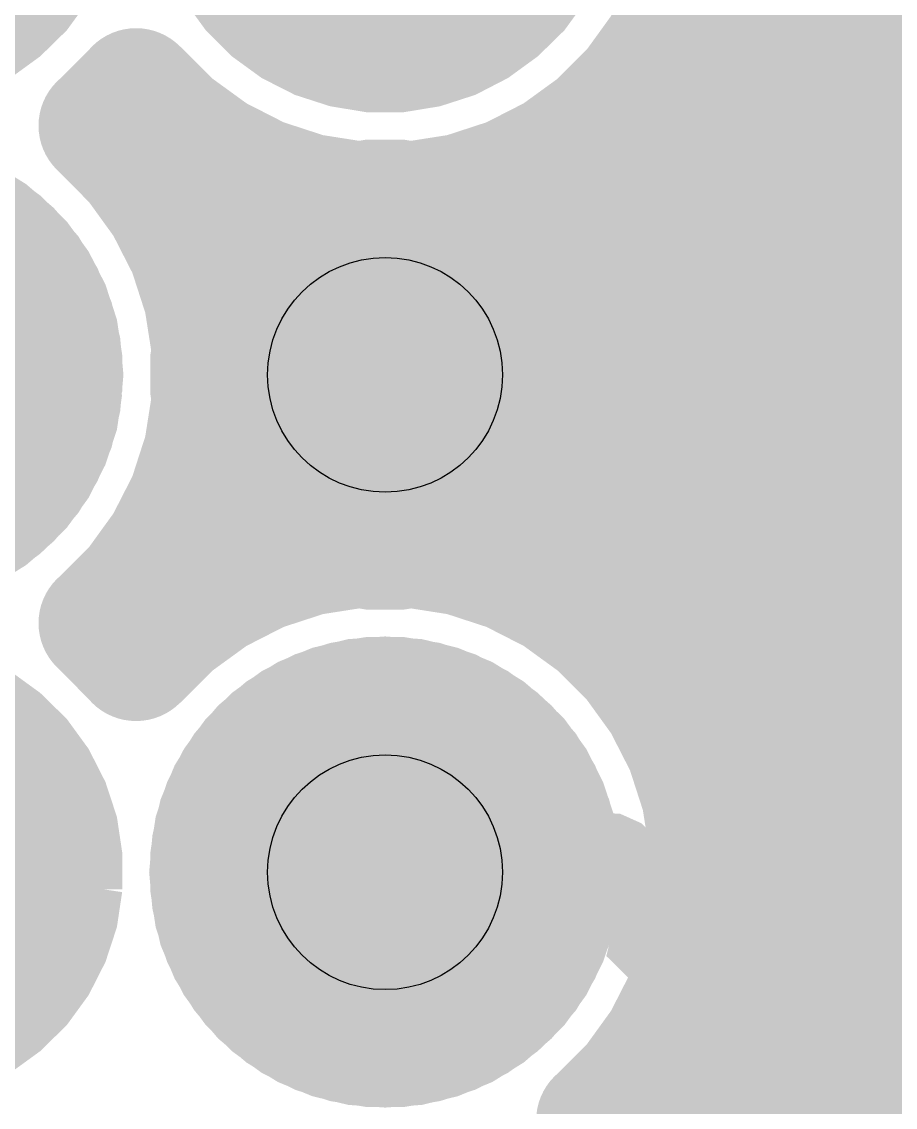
# Model space of a CAD drawing. Extents: x 0 to 1.5, y 0 to 3.74.
# Drawn here: x 0.1707 to 0.3462, y 2.4371 to 2.6554 of the extents above; entities that cross this region are included whole.
import ezdxf

# ---------------------------------------------------------------- set-up
doc = ezdxf.new("R2010")
doc.units = 0
for name, color, linetype in [('Bottom', 6, 'CONTINUOUS'), ('Bottom_Mask', 10, 'CONTINUOUS'), ('Drill_Bottom', 8, 'CONTINUOUS'), ('Drill_Top', 7, 'CONTINUOUS'), ('Edge_Bottom', 17, 'CONTINUOUS'), ('Edge_Top', 16, 'CONTINUOUS'), ('Top', 5, 'CONTINUOUS'), ('Top_Mask', 3, 'CONTINUOUS'), ('Top_Silk', 2, 'CONTINUOUS')]:
    doc.layers.add(name, color=color, linetype=linetype)

msp = doc.modelspace()

# ---------------------------------------------------------------- linework, layer by layer
at = {"layer": 'Bottom', "linetype": 'CONTINUOUS'}
for points, const_width in [([(0.1634, 2.6844, 1), (0.124, 2.6844, 1), (0.1634, 2.6844, 1)], 0.0394), ([(0.2634, 2.6844, 1), (0.224, 2.6844, 1), (0.2634, 2.6844, 1)], 0.0394), ([(0.2983, 2.6592, 1), (0.3108, 2.6592, 1), (0.2983, 2.6592, 1)], 0.0125), ([(0.2983, 2.6592, 1), (0.3108, 2.6592, 1), (0.2983, 2.6592, 1)], 0.0125), ([(0.2936, 2.65, 1), (0.3061, 2.65, 1), (0.2936, 2.65, 1)], 0.0125), ([(0.2936, 2.65, 1), (0.3061, 2.65, 1), (0.2936, 2.65, 1)], 0.0125), ([(0.1874, 2.6416, 1), (0.1999, 2.6416, 1), (0.1874, 2.6416, 1)], 0.0125), ([(0.1874, 2.6416, 1), (0.1999, 2.6416, 1), (0.1874, 2.6416, 1)], 0.0125), ([(0.2875, 2.6417, 1), (0.3, 2.6417, 1), (0.2875, 2.6417, 1)], 0.0125), ([(0.2875, 2.6417, 1), (0.3, 2.6417, 1), (0.2875, 2.6417, 1)], 0.0125), ([(0.1803, 2.6345, 1), (0.1928, 2.6345, 1), (0.1803, 2.6345, 1)], 0.0125), ([(0.1803, 2.6345, 1), (0.1928, 2.6345, 1), (0.1803, 2.6345, 1)], 0.0125), ([(0.1947, 2.6344, 1), (0.2072, 2.6344, 1), (0.1947, 2.6344, 1)], 0.0125), ([(0.1947, 2.6344, 1), (0.2072, 2.6344, 1), (0.1947, 2.6344, 1)], 0.0125), ([(0.2802, 2.6344, 1), (0.2927, 2.6344, 1), (0.2802, 2.6344, 1)], 0.0125), ([(0.2802, 2.6344, 1), (0.2927, 2.6344, 1), (0.2802, 2.6344, 1)], 0.0125), ([(0.1875, 2.6272, 1), (0.2, 2.6272, 1), (0.1875, 2.6272, 1)], 0.0125), ([(0.1875, 2.6272, 1), (0.2, 2.6272, 1), (0.1875, 2.6272, 1)], 0.0125), ([(0.203, 2.6283, 1), (0.2155, 2.6283, 1), (0.203, 2.6283, 1)], 0.0125), ([(0.203, 2.6283, 1), (0.2155, 2.6283, 1), (0.203, 2.6283, 1)], 0.0125), ([(0.2718, 2.6283, 1), (0.2843, 2.6283, 1), (0.2718, 2.6283, 1)], 0.0125), ([(0.2718, 2.6283, 1), (0.2843, 2.6283, 1), (0.2718, 2.6283, 1)], 0.0125), ([(0.2122, 2.6236, 1), (0.2247, 2.6236, 1), (0.2122, 2.6236, 1)], 0.0125), ([(0.2122, 2.6236, 1), (0.2247, 2.6236, 1), (0.2122, 2.6236, 1)], 0.0125), ([(0.2626, 2.6236, 1), (0.2751, 2.6236, 1), (0.2626, 2.6236, 1)], 0.0125), ([(0.2626, 2.6236, 1), (0.2751, 2.6236, 1), (0.2626, 2.6236, 1)], 0.0125), ([(0.2221, 2.6204, 1), (0.2346, 2.6204, 1), (0.2221, 2.6204, 1)], 0.0125), ([(0.2221, 2.6204, 1), (0.2346, 2.6204, 1), (0.2221, 2.6204, 1)], 0.0125), ([(0.2528, 2.6204, 1), (0.2653, 2.6204, 1), (0.2528, 2.6204, 1)], 0.0125), ([(0.2528, 2.6204, 1), (0.2653, 2.6204, 1), (0.2528, 2.6204, 1)], 0.0125), ([(0.1936, 2.6189, 1), (0.2061, 2.6189, 1), (0.1936, 2.6189, 1)], 0.0125), ([(0.1936, 2.6189, 1), (0.2061, 2.6189, 1), (0.1936, 2.6189, 1)], 0.0125), ([(0.2323, 2.6188, 1), (0.2448, 2.6188, 1), (0.2323, 2.6188, 1)], 0.0125), ([(0.2323, 2.6188, 1), (0.2448, 2.6188, 1), (0.2323, 2.6188, 1)], 0.0125), ([(0.2426, 2.6188, 1), (0.2551, 2.6188, 1), (0.2426, 2.6188, 1)], 0.0125), ([(0.2426, 2.6188, 1), (0.2551, 2.6188, 1), (0.2426, 2.6188, 1)], 0.0125), ([(0.1634, 2.5844, 1), (0.124, 2.5844, 1), (0.1634, 2.5844, 1)], 0.0394), ([(0.2634, 2.5844, 1), (0.224, 2.5844, 1), (0.2634, 2.5844, 1)], 0.0394), ([(0.1983, 2.6097, 1), (0.2108, 2.6097, 1), (0.1983, 2.6097, 1)], 0.0125), ([(0.1983, 2.6097, 1), (0.2108, 2.6097, 1), (0.1983, 2.6097, 1)], 0.0125), ([(0.3477, 2.6055, 1), (0.3602, 2.6055, 1), (0.3477, 2.6055, 1)], 0.0125), ([(0.3477, 2.6055, 1), (0.3602, 2.6055, 1), (0.3477, 2.6055, 1)], 0.0125), ([(0.3417, 2.6041, 1), (0.3542, 2.6041, 1), (0.3417, 2.6041, 1)], 0.0125), ([(0.3417, 2.6041, 1), (0.3542, 2.6041, 1), (0.3417, 2.6041, 1)], 0.0125), ([(0.336, 2.6017, 1), (0.3485, 2.6017, 1), (0.336, 2.6017, 1)], 0.0125), ([(0.336, 2.6017, 1), (0.3485, 2.6017, 1), (0.336, 2.6017, 1)], 0.0125), ([(0.2015, 2.5998, 1), (0.214, 2.5998, 1), (0.2015, 2.5998, 1)], 0.0125), ([(0.2015, 2.5998, 1), (0.214, 2.5998, 1), (0.2015, 2.5998, 1)], 0.0125), ([(0.3308, 2.5985, 1), (0.3433, 2.5985, 1), (0.3308, 2.5985, 1)], 0.0125), ([(0.3308, 2.5985, 1), (0.3433, 2.5985, 1), (0.3308, 2.5985, 1)], 0.0125), ([(0.3262, 2.5946, 1), (0.3387, 2.5946, 1), (0.3262, 2.5946, 1)], 0.0125), ([(0.3262, 2.5946, 1), (0.3387, 2.5946, 1), (0.3262, 2.5946, 1)], 0.0125), ([(0.2031, 2.5896, 1), (0.2156, 2.5896, 1), (0.2031, 2.5896, 1)], 0.0125), ([(0.2031, 2.5896, 1), (0.2156, 2.5896, 1), (0.2031, 2.5896, 1)], 0.0125), ([(0.3222, 2.5899, 1), (0.3347, 2.5899, 1), (0.3222, 2.5899, 1)], 0.0125), ([(0.3222, 2.5899, 1), (0.3347, 2.5899, 1), (0.3222, 2.5899, 1)], 0.0125), ([(0.319, 2.5847, 1), (0.3315, 2.5847, 1), (0.319, 2.5847, 1)], 0.0125), ([(0.319, 2.5847, 1), (0.3315, 2.5847, 1), (0.319, 2.5847, 1)], 0.0125), ([(0.2031, 2.5793, 1), (0.2156, 2.5793, 1), (0.2031, 2.5793, 1)], 0.0125), ([(0.2031, 2.5793, 1), (0.2156, 2.5793, 1), (0.2031, 2.5793, 1)], 0.0125), ([(0.3167, 2.579, 1), (0.3292, 2.579, 1), (0.3167, 2.579, 1)], 0.0125), ([(0.3167, 2.579, 1), (0.3292, 2.579, 1), (0.3167, 2.579, 1)], 0.0125), ([(0.3152, 2.5731, 1), (0.3277, 2.5731, 1), (0.3152, 2.5731, 1)], 0.0125), ([(0.3152, 2.5731, 1), (0.3277, 2.5731, 1), (0.3152, 2.5731, 1)], 0.0125), ([(0.2015, 2.5691, 1), (0.214, 2.5691, 1), (0.2015, 2.5691, 1)], 0.0125), ([(0.2015, 2.5691, 1), (0.214, 2.5691, 1), (0.2015, 2.5691, 1)], 0.0125), ([(0.3148, 2.567, 1), (0.3273, 2.567, 1), (0.3148, 2.567, 1)], 0.0125), ([(0.3148, 2.567, 1), (0.3273, 2.567, 1), (0.3148, 2.567, 1)], 0.0125), ([(0.3152, 2.5609, 1), (0.3277, 2.5609, 1), (0.3152, 2.5609, 1)], 0.0125), ([(0.3152, 2.5609, 1), (0.3277, 2.5609, 1), (0.3152, 2.5609, 1)], 0.0125), ([(0.1983, 2.5592, 1), (0.2108, 2.5592, 1), (0.1983, 2.5592, 1)], 0.0125), ([(0.1983, 2.5592, 1), (0.2108, 2.5592, 1), (0.1983, 2.5592, 1)], 0.0125), ([(0.3167, 2.555, 1), (0.3292, 2.555, 1), (0.3167, 2.555, 1)], 0.0125), ([(0.3167, 2.555, 1), (0.3292, 2.555, 1), (0.3167, 2.555, 1)], 0.0125), ([(0.1936, 2.55, 1), (0.2061, 2.55, 1), (0.1936, 2.55, 1)], 0.0125), ([(0.1936, 2.55, 1), (0.2061, 2.55, 1), (0.1936, 2.55, 1)], 0.0125), ([(0.2323, 2.5501, 1), (0.2448, 2.5501, 1), (0.2323, 2.5501, 1)], 0.0125), ([(0.2323, 2.5501, 1), (0.2448, 2.5501, 1), (0.2323, 2.5501, 1)], 0.0125), ([(0.2426, 2.5501, 1), (0.2551, 2.5501, 1), (0.2426, 2.5501, 1)], 0.0125), ([(0.2426, 2.5501, 1), (0.2551, 2.5501, 1), (0.2426, 2.5501, 1)], 0.0125), ([(0.2221, 2.5485, 1), (0.2346, 2.5485, 1), (0.2221, 2.5485, 1)], 0.0125), ([(0.2221, 2.5485, 1), (0.2346, 2.5485, 1), (0.2221, 2.5485, 1)], 0.0125), ([(0.2528, 2.5485, 1), (0.2653, 2.5485, 1), (0.2528, 2.5485, 1)], 0.0125), ([(0.2528, 2.5485, 1), (0.2653, 2.5485, 1), (0.2528, 2.5485, 1)], 0.0125), ([(0.319, 2.5493, 1), (0.3315, 2.5493, 1), (0.319, 2.5493, 1)], 0.0125), ([(0.319, 2.5493, 1), (0.3315, 2.5493, 1), (0.319, 2.5493, 1)], 0.0125), ([(0.2122, 2.5453, 1), (0.2247, 2.5453, 1), (0.2122, 2.5453, 1)], 0.0125), ([(0.2122, 2.5453, 1), (0.2247, 2.5453, 1), (0.2122, 2.5453, 1)], 0.0125), ([(0.2626, 2.5453, 1), (0.2751, 2.5453, 1), (0.2626, 2.5453, 1)], 0.0125), ([(0.2626, 2.5453, 1), (0.2751, 2.5453, 1), (0.2626, 2.5453, 1)], 0.0125), ([(0.1875, 2.5417, 1), (0.2, 2.5417, 1), (0.1875, 2.5417, 1)], 0.0125), ([(0.1875, 2.5417, 1), (0.2, 2.5417, 1), (0.1875, 2.5417, 1)], 0.0125), ([(0.3233, 2.5427, 1), (0.3358, 2.5427, 1), (0.3233, 2.5427, 1)], 0.0125), ([(0.3233, 2.5427, 1), (0.3358, 2.5427, 1), (0.3233, 2.5427, 1)], 0.0125), ([(0.203, 2.5406, 1), (0.2155, 2.5406, 1), (0.203, 2.5406, 1)], 0.0125), ([(0.203, 2.5406, 1), (0.2155, 2.5406, 1), (0.203, 2.5406, 1)], 0.0125), ([(0.2718, 2.5406, 1), (0.2843, 2.5406, 1), (0.2718, 2.5406, 1)], 0.0125), ([(0.2718, 2.5406, 1), (0.2843, 2.5406, 1), (0.2718, 2.5406, 1)], 0.0125), ([(0.1803, 2.5345, 1), (0.1928, 2.5345, 1), (0.1803, 2.5345, 1)], 0.0125), ([(0.1803, 2.5345, 1), (0.1928, 2.5345, 1), (0.1803, 2.5345, 1)], 0.0125), ([(0.1947, 2.5345, 1), (0.2072, 2.5345, 1), (0.1947, 2.5345, 1)], 0.0125), ([(0.1947, 2.5345, 1), (0.2072, 2.5345, 1), (0.1947, 2.5345, 1)], 0.0125), ([(0.2802, 2.5345, 1), (0.2927, 2.5345, 1), (0.2802, 2.5345, 1)], 0.0125), ([(0.2802, 2.5345, 1), (0.2927, 2.5345, 1), (0.2802, 2.5345, 1)], 0.0125), ([(0.1874, 2.5273, 1), (0.1999, 2.5273, 1), (0.1874, 2.5273, 1)], 0.0125), ([(0.1874, 2.5273, 1), (0.1999, 2.5273, 1), (0.1874, 2.5273, 1)], 0.0125), ([(0.2875, 2.5272, 1), (0.3, 2.5272, 1), (0.2875, 2.5272, 1)], 0.0125), ([(0.2875, 2.5272, 1), (0.3, 2.5272, 1), (0.2875, 2.5272, 1)], 0.0125), ([(0.2936, 2.5189, 1), (0.3061, 2.5189, 1), (0.2936, 2.5189, 1)], 0.0125), ([(0.2936, 2.5189, 1), (0.3061, 2.5189, 1), (0.2936, 2.5189, 1)], 0.0125), ([(0.1634, 2.4844, 1), (0.124, 2.4844, 1), (0.1634, 2.4844, 1)], 0.0394), ([(0.2634, 2.4844, 1), (0.224, 2.4844, 1), (0.2634, 2.4844, 1)], 0.0394), ([(0.2983, 2.5097, 1), (0.3108, 2.5097, 1), (0.2983, 2.5097, 1)], 0.0125), ([(0.2983, 2.5097, 1), (0.3108, 2.5097, 1), (0.2983, 2.5097, 1)], 0.0125), ([(0.3015, 2.4998, 1), (0.314, 2.4998, 1), (0.3015, 2.4998, 1)], 0.0125), ([(0.3015, 2.4998, 1), (0.314, 2.4998, 1), (0.3015, 2.4998, 1)], 0.0125), ([(0.3031, 2.4896, 1), (0.3156, 2.4896, 1), (0.3031, 2.4896, 1)], 0.0125), ([(0.3031, 2.4896, 1), (0.3156, 2.4896, 1), (0.3031, 2.4896, 1)], 0.0125), ([(0.3031, 2.4793, 1), (0.3156, 2.4793, 1), (0.3031, 2.4793, 1)], 0.0125), ([(0.3031, 2.4793, 1), (0.3156, 2.4793, 1), (0.3031, 2.4793, 1)], 0.0125), ([(0.3015, 2.4691, 1), (0.314, 2.4691, 1), (0.3015, 2.4691, 1)], 0.0125), ([(0.3015, 2.4691, 1), (0.314, 2.4691, 1), (0.3015, 2.4691, 1)], 0.0125), ([(0.2983, 2.4592, 1), (0.3108, 2.4592, 1), (0.2983, 2.4592, 1)], 0.0125), ([(0.2983, 2.4592, 1), (0.3108, 2.4592, 1), (0.2983, 2.4592, 1)], 0.0125), ([(0.2936, 2.45, 1), (0.3061, 2.45, 1), (0.2936, 2.45, 1)], 0.0125), ([(0.2936, 2.45, 1), (0.3061, 2.45, 1), (0.2936, 2.45, 1)], 0.0125), ([(0.2875, 2.4417, 1), (0.3, 2.4417, 1), (0.2875, 2.4417, 1)], 0.0125), ([(0.2875, 2.4417, 1), (0.3, 2.4417, 1), (0.2875, 2.4417, 1)], 0.0125), ([(0.2803, 2.4345, 1), (0.2928, 2.4345, 1), (0.2803, 2.4345, 1)], 0.0125), ([(0.2803, 2.4345, 1), (0.2928, 2.4345, 1), (0.2803, 2.4345, 1)], 0.0125), ([(0.2875, 2.4272, 1), (0.3, 2.4272, 1), (0.2875, 2.4272, 1)], 0.0125), ([(0.2875, 2.4272, 1), (0.3, 2.4272, 1), (0.2875, 2.4272, 1)], 0.0125)]:
    msp.add_lwpolyline(points, format="xyb", dxfattribs=dict(at, const_width=const_width))
at = {"layer": 'Bottom', "linetype": 'CONTINUOUS', "const_width": 0.025}
for points in [[(0.3077, 2.6691), (0.3045, 2.6592)], [(0.3045, 2.6592), (0.2998, 2.65)], [(0.3041, 2.653), (0.5423, 2.653)], [(0.2998, 2.65), (0.2938, 2.6417)], [(0.1937, 2.6416), (0.1866, 2.6345)], [(0.2009, 2.6344), (0.1937, 2.6416)], [(0.2938, 2.6417), (0.2865, 2.6344)], [(0.1866, 2.6345), (0.1938, 2.6272)], [(0.2093, 2.6283), (0.2009, 2.6344)], [(0.2865, 2.6344), (0.2781, 2.6283)], [(0.1938, 2.6272), (0.1998, 2.6189)], [(0.1955, 2.6281), (0.207, 2.6281)], [(0.2185, 2.6236), (0.2093, 2.6283)], [(0.2781, 2.6283), (0.2689, 2.6236)], [(0.2804, 2.6281), (0.5671, 2.6281)], [(0.2283, 2.6204), (0.2185, 2.6236)], [(0.2689, 2.6236), (0.2591, 2.6204)], [(0.2385, 2.6188), (0.2283, 2.6204)], [(0.2591, 2.6204), (0.2489, 2.6188)], [(0.1998, 2.6189), (0.2045, 2.6097)], [(0.2489, 2.6188), (0.2385, 2.6188)], [(0.2045, 2.6097), (0.2077, 2.5998)], [(0.348, 2.6041), (0.3539, 2.6055)], [(0.3539, 2.6055), (0.36, 2.606)], [(0.2093, 2.6033), (0.3432, 2.6033)], [(0.3423, 2.6017), (0.348, 2.6041)], [(0.3371, 2.5985), (0.3423, 2.6017)], [(0.2077, 2.5998), (0.2093, 2.5896)], [(0.3324, 2.5946), (0.3371, 2.5985)], [(0.3285, 2.5899), (0.3324, 2.5946)], [(0.2093, 2.5896), (0.2093, 2.5793)], [(0.3253, 2.5847), (0.3285, 2.5899)], [(0.3229, 2.579), (0.3253, 2.5847)], [(0.2093, 2.5793), (0.2077, 2.5691)], [(0.2117, 2.5784), (0.3202, 2.5784)], [(0.3215, 2.5731), (0.3229, 2.579)], [(0.321, 2.567), (0.3215, 2.5731)], [(0.2077, 2.5691), (0.2045, 2.5592)], [(0.3215, 2.5609), (0.321, 2.567)], [(0.3229, 2.555), (0.3215, 2.5609)], [(0.2045, 2.5592), (0.1998, 2.55)], [(0.3253, 2.5493), (0.3229, 2.555)], [(0.2043, 2.5535), (0.3209, 2.5535)], [(0.1998, 2.55), (0.1938, 2.5417)], [(0.2283, 2.5485), (0.2385, 2.5501)], [(0.2385, 2.5501), (0.2489, 2.5501)], [(0.2489, 2.5501), (0.2591, 2.5485)], [(0.2185, 2.5453), (0.2283, 2.5485)], [(0.2591, 2.5485), (0.2689, 2.5453)], [(0.3295, 2.5427), (0.3253, 2.5493)], [(0.2093, 2.5406), (0.2185, 2.5453)], [(0.2689, 2.5453), (0.2781, 2.5406)], [(0.1938, 2.5417), (0.1866, 2.5345)], [(0.3295, 2.3711), (0.3295, 2.5427)], [(0.2009, 2.5345), (0.2093, 2.5406)], [(0.2781, 2.5406), (0.2865, 2.5345)], [(0.1866, 2.5345), (0.1937, 2.5273)], [(0.1937, 2.5273), (0.2009, 2.5345)], [(0.2865, 2.5345), (0.2938, 2.5272)], [(0.295, 2.5287), (0.327, 2.5287)], [(0.2938, 2.5272), (0.2998, 2.5189)], [(0.2998, 2.5189), (0.3045, 2.5097)], [(0.3045, 2.5097), (0.3077, 2.4998)], [(0.3092, 2.5038), (0.327, 2.5038)], [(0.3077, 2.4998), (0.3093, 2.4896)], [(0.3093, 2.4896), (0.3093, 2.4793)], [(0.3093, 2.4793), (0.3077, 2.4691)], [(0.3118, 2.4789), (0.327, 2.4789)], [(0.3077, 2.4691), (0.3045, 2.4592)], [(0.3045, 2.4592), (0.2998, 2.45)], [(0.3046, 2.4541), (0.327, 2.4541)], [(0.2998, 2.45), (0.2938, 2.4417)], [(0.2938, 2.4417), (0.2866, 2.4345)], [(0.2866, 2.4345), (0.2938, 2.4272)], [(0.2945, 2.4292), (0.327, 2.4292)], [(0.2938, 2.4272), (0.2998, 2.4189)]]:
    msp.add_lwpolyline(points, dxfattribs=at)
at = {"layer": 'Bottom_Mask', "linetype": 'CONTINUOUS', "const_width": 0.0434}
for points in [[(0.1654, 2.6844, 1), (0.122, 2.6844, 1), (0.1654, 2.6844, 1)], [(0.122, 2.6844, 1), (0.1654, 2.6844, 1), (0.122, 2.6844, 1)], [(0.2654, 2.6844, 1), (0.222, 2.6844, 1), (0.2654, 2.6844, 1)], [(0.222, 2.6844, 1), (0.2654, 2.6844, 1), (0.222, 2.6844, 1)], [(0.1654, 2.5844, 1), (0.122, 2.5844, 1), (0.1654, 2.5844, 1)], [(0.122, 2.5844, 1), (0.1654, 2.5844, 1), (0.122, 2.5844, 1)], [(0.2654, 2.5844, 1), (0.222, 2.5844, 1), (0.2654, 2.5844, 1)], [(0.222, 2.5844, 1), (0.2654, 2.5844, 1), (0.222, 2.5844, 1)], [(0.1654, 2.4844, 1), (0.122, 2.4844, 1), (0.1654, 2.4844, 1)], [(0.122, 2.4844, 1), (0.1654, 2.4844, 1), (0.122, 2.4844, 1)], [(0.2654, 2.4844, 1), (0.222, 2.4844, 1), (0.2654, 2.4844, 1)], [(0.222, 2.4844, 1), (0.2654, 2.4844, 1), (0.222, 2.4844, 1)]]:
    msp.add_lwpolyline(points, format="xyb", dxfattribs=at)
at = {"layer": 'Drill_Bottom'}
for centre in [(0.2437, 2.5844), (0.2437, 2.4844)]:
    msp.add_circle(centre, 0.0236, dxfattribs=at)
at = {"layer": 'Drill_Top'}
for centre in [(0.2437, 2.5844), (0.2437, 2.4844)]:
    msp.add_circle(centre, 0.0236, dxfattribs=at)
at = {"layer": 'Edge_Bottom', "linetype": 'CONTINUOUS', "const_width": 0.008}
for points in [[(0.1807, 2.6618), (0.1767, 2.6563), (0.1718, 2.6515), (0.1663, 2.6475), (0.1603, 2.6444), (0.1538, 2.6423), (0.1471, 2.6412), (0.1403, 2.6412), (0.1336, 2.6423), (0.1271, 2.6444), (0.121, 2.6475), (0.1155, 2.6515), (0.1107, 2.6563), (0.1067, 2.6618)], [(0.2807, 2.6618), (0.2767, 2.6563), (0.2718, 2.6515), (0.2663, 2.6475), (0.2603, 2.6444), (0.2538, 2.6423), (0.2471, 2.6412), (0.2403, 2.6412), (0.2336, 2.6423), (0.2271, 2.6444), (0.221, 2.6475), (0.2155, 2.6515), (0.2107, 2.6563), (0.2067, 2.6618)], [(0.2869, 2.581), (0.2859, 2.5743), (0.2838, 2.5679), (0.2807, 2.5618), (0.2767, 2.5563), (0.2718, 2.5515), (0.2663, 2.5475), (0.2603, 2.5444), (0.2538, 2.5423), (0.2471, 2.5412), (0.2403, 2.5412), (0.2336, 2.5423), (0.2271, 2.5444), (0.221, 2.5475), (0.2155, 2.5515), (0.2107, 2.5563), (0.2067, 2.5618), (0.2036, 2.5679), (0.2015, 2.5743), (0.2005, 2.581), (0.2005, 2.5879), (0.2015, 2.5946), (0.2036, 2.601), (0.2067, 2.6071), (0.2107, 2.6126), (0.2155, 2.6174), (0.221, 2.6214), (0.2271, 2.6245), (0.2336, 2.6266), (0.2403, 2.6277), (0.2471, 2.6277), (0.2538, 2.6266), (0.2603, 2.6245), (0.2663, 2.6214), (0.2718, 2.6174), (0.2767, 2.6126), (0.2807, 2.6071), (0.2838, 2.601), (0.2859, 2.5946), (0.2869, 2.5879), (0.2869, 2.581)], [(0.1663, 2.6214), (0.1718, 2.6174), (0.1767, 2.6126), (0.1807, 2.6071), (0.1838, 2.601), (0.1859, 2.5946), (0.1869, 2.5879), (0.1869, 2.581)], [(0.1869, 2.581), (0.1859, 2.5743), (0.1838, 2.5679), (0.1807, 2.5618), (0.1767, 2.5563), (0.1718, 2.5515), (0.1663, 2.5475)], [(0.352, 2.5527), (0.3493, 2.5545), (0.3467, 2.5573), (0.3448, 2.5607), (0.3437, 2.5644), (0.3436, 2.5683), (0.3443, 2.5721), (0.3459, 2.5756), (0.3483, 2.5787), (0.3514, 2.5811)], [(0.2869, 2.481), (0.2859, 2.4743), (0.2838, 2.4679), (0.2807, 2.4618), (0.2767, 2.4563), (0.2718, 2.4515), (0.2663, 2.4475), (0.2603, 2.4444), (0.2538, 2.4423), (0.2471, 2.4412), (0.2403, 2.4412), (0.2336, 2.4423), (0.2271, 2.4444), (0.221, 2.4475), (0.2155, 2.4515), (0.2107, 2.4563), (0.2067, 2.4618), (0.2036, 2.4679), (0.2015, 2.4743), (0.2005, 2.481), (0.2005, 2.4879), (0.2015, 2.4946), (0.2036, 2.501), (0.2067, 2.5071), (0.2107, 2.5126), (0.2155, 2.5174), (0.221, 2.5214), (0.2271, 2.5245), (0.2336, 2.5266), (0.2403, 2.5277), (0.2471, 2.5277), (0.2538, 2.5266), (0.2603, 2.5245), (0.2663, 2.5214), (0.2718, 2.5174), (0.2767, 2.5126), (0.2807, 2.5071), (0.2838, 2.501), (0.2859, 2.4946), (0.2869, 2.4879), (0.2869, 2.481)], [(0.1663, 2.5214), (0.1718, 2.5174), (0.1767, 2.5126), (0.1807, 2.5071), (0.1838, 2.501), (0.1859, 2.4946), (0.1869, 2.4879), (0.1869, 2.481)], [(0.1869, 2.481), (0.1859, 2.4743), (0.1838, 2.4679), (0.1807, 2.4618), (0.1767, 2.4563), (0.1718, 2.4515), (0.1663, 2.4475)]]:
    msp.add_lwpolyline(points, dxfattribs=at)
at = {"layer": 'Edge_Top', "linetype": 'CONTINUOUS', "const_width": 0.008}
for points in [[(0.1807, 2.6618), (0.1767, 2.6563), (0.1718, 2.6515), (0.1663, 2.6475), (0.1603, 2.6444), (0.1538, 2.6423), (0.1471, 2.6412), (0.1403, 2.6412), (0.1336, 2.6423), (0.1271, 2.6444), (0.121, 2.6475), (0.1155, 2.6515), (0.1107, 2.6563), (0.1067, 2.6618)], [(0.2807, 2.6618), (0.2767, 2.6563), (0.2718, 2.6515), (0.2663, 2.6475), (0.2603, 2.6444), (0.2538, 2.6423), (0.2471, 2.6412), (0.2403, 2.6412), (0.2336, 2.6423), (0.2271, 2.6444), (0.221, 2.6475), (0.2155, 2.6515), (0.2107, 2.6563), (0.2067, 2.6618)], [(0.2869, 2.581), (0.2859, 2.5743), (0.2838, 2.5679), (0.2807, 2.5618), (0.2767, 2.5563), (0.2718, 2.5515), (0.2663, 2.5475), (0.2603, 2.5444), (0.2538, 2.5423), (0.2471, 2.5412), (0.2403, 2.5412), (0.2336, 2.5423), (0.2271, 2.5444), (0.221, 2.5475), (0.2155, 2.5515), (0.2107, 2.5563), (0.2067, 2.5618), (0.2036, 2.5679), (0.2015, 2.5743), (0.2005, 2.581), (0.2005, 2.5879), (0.2015, 2.5946), (0.2036, 2.601), (0.2067, 2.6071), (0.2107, 2.6126), (0.2155, 2.6174), (0.221, 2.6214), (0.2271, 2.6245), (0.2336, 2.6266), (0.2403, 2.6277), (0.2471, 2.6277), (0.2538, 2.6266), (0.2603, 2.6245), (0.2663, 2.6214), (0.2718, 2.6174), (0.2767, 2.6126), (0.2807, 2.6071), (0.2838, 2.601), (0.2859, 2.5946), (0.2869, 2.5879), (0.2869, 2.581)], [(0.1634, 2.6231), (0.1692, 2.6195), (0.1743, 2.6151), (0.1788, 2.6099), (0.1823, 2.6041), (0.1849, 2.5978), (0.1865, 2.5912), (0.1871, 2.5844), (0.1865, 2.5777), (0.1849, 2.571), (0.1823, 2.5648), (0.1788, 2.559), (0.1743, 2.5538), (0.1692, 2.5494), (0.1634, 2.5458)], [(0.3503, 2.5537), (0.3475, 2.5563), (0.3453, 2.5595), (0.344, 2.5631), (0.3435, 2.567), (0.344, 2.5709), (0.3453, 2.5745), (0.3475, 2.5777), (0.3503, 2.5803)], [(0.3316, 2.4296), (0.2925, 2.4689), (0.286, 2.4753), (0.2849, 2.471), (0.2823, 2.4648), (0.2788, 2.459), (0.2743, 2.4538), (0.2692, 2.4494), (0.2634, 2.4458), (0.2571, 2.4432), (0.2505, 2.4416), (0.2437, 2.4411), (0.2369, 2.4416), (0.2303, 2.4432), (0.224, 2.4458), (0.2182, 2.4494), (0.213, 2.4538), (0.2086, 2.459), (0.205, 2.4648), (0.2024, 2.471), (0.2009, 2.4777), (0.2003, 2.4844), (0.2009, 2.4912), (0.2024, 2.4978), (0.205, 2.5041), (0.2086, 2.5099), (0.213, 2.5151), (0.2182, 2.5195), (0.224, 2.5231), (0.2303, 2.5257), (0.2369, 2.5273), (0.2437, 2.5278), (0.2505, 2.5273), (0.2571, 2.5257), (0.2634, 2.5231), (0.2692, 2.5195), (0.2743, 2.5151), (0.2788, 2.5099), (0.2823, 2.5041), (0.2849, 2.4978), (0.2863, 2.4924), (0.29, 2.4922), (0.2929, 2.4909), (0.3202, 2.4637), (0.3464, 2.4372), (0.3474, 2.4343), (0.3475, 2.3958)], [(0.1663, 2.5214), (0.1718, 2.5174), (0.1767, 2.5126), (0.1807, 2.5071), (0.1838, 2.501), (0.1859, 2.4946), (0.1869, 2.4879), (0.1869, 2.481)], [(0.1869, 2.481), (0.1859, 2.4743), (0.1838, 2.4679), (0.1807, 2.4618), (0.1767, 2.4563), (0.1718, 2.4515), (0.1663, 2.4475)]]:
    msp.add_lwpolyline(points, dxfattribs=at)
at = {"layer": 'Top', "linetype": 'CONTINUOUS'}
for points, const_width in [([(0.1634, 2.6844, 1), (0.124, 2.6844, 1), (0.1634, 2.6844, 1)], 0.0394), ([(0.2634, 2.6844, 1), (0.224, 2.6844, 1), (0.2634, 2.6844, 1)], 0.0394), ([(0.2983, 2.6592, 1), (0.3108, 2.6592, 1), (0.2983, 2.6592, 1)], 0.0125), ([(0.2983, 2.6592, 1), (0.3108, 2.6592, 1), (0.2983, 2.6592, 1)], 0.0125), ([(0.2936, 2.65, 1), (0.3061, 2.65, 1), (0.2936, 2.65, 1)], 0.0125), ([(0.2936, 2.65, 1), (0.3061, 2.65, 1), (0.2936, 2.65, 1)], 0.0125), ([(0.1874, 2.6416, 1), (0.1999, 2.6416, 1), (0.1874, 2.6416, 1)], 0.0125), ([(0.1874, 2.6416, 1), (0.1999, 2.6416, 1), (0.1874, 2.6416, 1)], 0.0125), ([(0.2875, 2.6417, 1), (0.3, 2.6417, 1), (0.2875, 2.6417, 1)], 0.0125), ([(0.2875, 2.6417, 1), (0.3, 2.6417, 1), (0.2875, 2.6417, 1)], 0.0125), ([(0.1803, 2.6345, 1), (0.1928, 2.6345, 1), (0.1803, 2.6345, 1)], 0.0125), ([(0.1803, 2.6345, 1), (0.1928, 2.6345, 1), (0.1803, 2.6345, 1)], 0.0125), ([(0.1947, 2.6344, 1), (0.2072, 2.6344, 1), (0.1947, 2.6344, 1)], 0.0125), ([(0.1947, 2.6344, 1), (0.2072, 2.6344, 1), (0.1947, 2.6344, 1)], 0.0125), ([(0.2802, 2.6344, 1), (0.2927, 2.6344, 1), (0.2802, 2.6344, 1)], 0.0125), ([(0.2802, 2.6344, 1), (0.2927, 2.6344, 1), (0.2802, 2.6344, 1)], 0.0125), ([(0.1875, 2.6272, 1), (0.2, 2.6272, 1), (0.1875, 2.6272, 1)], 0.0125), ([(0.1875, 2.6272, 1), (0.2, 2.6272, 1), (0.1875, 2.6272, 1)], 0.0125), ([(0.203, 2.6283, 1), (0.2155, 2.6283, 1), (0.203, 2.6283, 1)], 0.0125), ([(0.203, 2.6283, 1), (0.2155, 2.6283, 1), (0.203, 2.6283, 1)], 0.0125), ([(0.2718, 2.6283, 1), (0.2843, 2.6283, 1), (0.2718, 2.6283, 1)], 0.0125), ([(0.2718, 2.6283, 1), (0.2843, 2.6283, 1), (0.2718, 2.6283, 1)], 0.0125), ([(0.2122, 2.6236, 1), (0.2247, 2.6236, 1), (0.2122, 2.6236, 1)], 0.0125), ([(0.2122, 2.6236, 1), (0.2247, 2.6236, 1), (0.2122, 2.6236, 1)], 0.0125), ([(0.2626, 2.6236, 1), (0.2751, 2.6236, 1), (0.2626, 2.6236, 1)], 0.0125), ([(0.2626, 2.6236, 1), (0.2751, 2.6236, 1), (0.2626, 2.6236, 1)], 0.0125), ([(0.2221, 2.6204, 1), (0.2346, 2.6204, 1), (0.2221, 2.6204, 1)], 0.0125), ([(0.2221, 2.6204, 1), (0.2346, 2.6204, 1), (0.2221, 2.6204, 1)], 0.0125), ([(0.2528, 2.6204, 1), (0.2653, 2.6204, 1), (0.2528, 2.6204, 1)], 0.0125), ([(0.2528, 2.6204, 1), (0.2653, 2.6204, 1), (0.2528, 2.6204, 1)], 0.0125), ([(0.1936, 2.6189, 1), (0.2061, 2.6189, 1), (0.1936, 2.6189, 1)], 0.0125), ([(0.1936, 2.6189, 1), (0.2061, 2.6189, 1), (0.1936, 2.6189, 1)], 0.0125), ([(0.2323, 2.6188, 1), (0.2448, 2.6188, 1), (0.2323, 2.6188, 1)], 0.0125), ([(0.2323, 2.6188, 1), (0.2448, 2.6188, 1), (0.2323, 2.6188, 1)], 0.0125), ([(0.2426, 2.6188, 1), (0.2551, 2.6188, 1), (0.2426, 2.6188, 1)], 0.0125), ([(0.2426, 2.6188, 1), (0.2551, 2.6188, 1), (0.2426, 2.6188, 1)], 0.0125), ([(0.1634, 2.5844, 1), (0.124, 2.5844, 1), (0.1634, 2.5844, 1)], 0.0394), ([(0.2634, 2.5844, 1), (0.224, 2.5844, 1), (0.2634, 2.5844, 1)], 0.0394), ([(0.1983, 2.6097, 1), (0.2108, 2.6097, 1), (0.1983, 2.6097, 1)], 0.0125), ([(0.1983, 2.6097, 1), (0.2108, 2.6097, 1), (0.1983, 2.6097, 1)], 0.0125), ([(0.3477, 2.6055, 1), (0.3602, 2.6055, 1), (0.3477, 2.6055, 1)], 0.0125), ([(0.3477, 2.6055, 1), (0.3602, 2.6055, 1), (0.3477, 2.6055, 1)], 0.0125), ([(0.3417, 2.6041, 1), (0.3542, 2.6041, 1), (0.3417, 2.6041, 1)], 0.0125), ([(0.3417, 2.6041, 1), (0.3542, 2.6041, 1), (0.3417, 2.6041, 1)], 0.0125), ([(0.336, 2.6017, 1), (0.3485, 2.6017, 1), (0.336, 2.6017, 1)], 0.0125), ([(0.336, 2.6017, 1), (0.3485, 2.6017, 1), (0.336, 2.6017, 1)], 0.0125), ([(0.2015, 2.5998, 1), (0.214, 2.5998, 1), (0.2015, 2.5998, 1)], 0.0125), ([(0.2015, 2.5998, 1), (0.214, 2.5998, 1), (0.2015, 2.5998, 1)], 0.0125), ([(0.3308, 2.5985, 1), (0.3433, 2.5985, 1), (0.3308, 2.5985, 1)], 0.0125), ([(0.3308, 2.5985, 1), (0.3433, 2.5985, 1), (0.3308, 2.5985, 1)], 0.0125), ([(0.3262, 2.5946, 1), (0.3387, 2.5946, 1), (0.3262, 2.5946, 1)], 0.0125), ([(0.3262, 2.5946, 1), (0.3387, 2.5946, 1), (0.3262, 2.5946, 1)], 0.0125), ([(0.2031, 2.5896, 1), (0.2156, 2.5896, 1), (0.2031, 2.5896, 1)], 0.0125), ([(0.2031, 2.5896, 1), (0.2156, 2.5896, 1), (0.2031, 2.5896, 1)], 0.0125), ([(0.3222, 2.5899, 1), (0.3347, 2.5899, 1), (0.3222, 2.5899, 1)], 0.0125), ([(0.3222, 2.5899, 1), (0.3347, 2.5899, 1), (0.3222, 2.5899, 1)], 0.0125), ([(0.319, 2.5847, 1), (0.3315, 2.5847, 1), (0.319, 2.5847, 1)], 0.0125), ([(0.319, 2.5847, 1), (0.3315, 2.5847, 1), (0.319, 2.5847, 1)], 0.0125), ([(0.2031, 2.5793, 1), (0.2156, 2.5793, 1), (0.2031, 2.5793, 1)], 0.0125), ([(0.2031, 2.5793, 1), (0.2156, 2.5793, 1), (0.2031, 2.5793, 1)], 0.0125), ([(0.3167, 2.579, 1), (0.3292, 2.579, 1), (0.3167, 2.579, 1)], 0.0125), ([(0.3167, 2.579, 1), (0.3292, 2.579, 1), (0.3167, 2.579, 1)], 0.0125), ([(0.3152, 2.5731, 1), (0.3277, 2.5731, 1), (0.3152, 2.5731, 1)], 0.0125), ([(0.3152, 2.5731, 1), (0.3277, 2.5731, 1), (0.3152, 2.5731, 1)], 0.0125), ([(0.2015, 2.5691, 1), (0.214, 2.5691, 1), (0.2015, 2.5691, 1)], 0.0125), ([(0.2015, 2.5691, 1), (0.214, 2.5691, 1), (0.2015, 2.5691, 1)], 0.0125), ([(0.3148, 2.567, 1), (0.3273, 2.567, 1), (0.3148, 2.567, 1)], 0.0125), ([(0.3148, 2.567, 1), (0.3273, 2.567, 1), (0.3148, 2.567, 1)], 0.0125), ([(0.3152, 2.5609, 1), (0.3277, 2.5609, 1), (0.3152, 2.5609, 1)], 0.0125), ([(0.3152, 2.5609, 1), (0.3277, 2.5609, 1), (0.3152, 2.5609, 1)], 0.0125), ([(0.1983, 2.5592, 1), (0.2108, 2.5592, 1), (0.1983, 2.5592, 1)], 0.0125), ([(0.1983, 2.5592, 1), (0.2108, 2.5592, 1), (0.1983, 2.5592, 1)], 0.0125), ([(0.3167, 2.555, 1), (0.3292, 2.555, 1), (0.3167, 2.555, 1)], 0.0125), ([(0.3167, 2.555, 1), (0.3292, 2.555, 1), (0.3167, 2.555, 1)], 0.0125), ([(0.1936, 2.55, 1), (0.2061, 2.55, 1), (0.1936, 2.55, 1)], 0.0125), ([(0.1936, 2.55, 1), (0.2061, 2.55, 1), (0.1936, 2.55, 1)], 0.0125), ([(0.2323, 2.5501, 1), (0.2448, 2.5501, 1), (0.2323, 2.5501, 1)], 0.0125), ([(0.2323, 2.5501, 1), (0.2448, 2.5501, 1), (0.2323, 2.5501, 1)], 0.0125), ([(0.2426, 2.5501, 1), (0.2551, 2.5501, 1), (0.2426, 2.5501, 1)], 0.0125), ([(0.2426, 2.5501, 1), (0.2551, 2.5501, 1), (0.2426, 2.5501, 1)], 0.0125), ([(0.2221, 2.5485, 1), (0.2346, 2.5485, 1), (0.2221, 2.5485, 1)], 0.0125), ([(0.2221, 2.5485, 1), (0.2346, 2.5485, 1), (0.2221, 2.5485, 1)], 0.0125), ([(0.2528, 2.5485, 1), (0.2653, 2.5485, 1), (0.2528, 2.5485, 1)], 0.0125), ([(0.2528, 2.5485, 1), (0.2653, 2.5485, 1), (0.2528, 2.5485, 1)], 0.0125), ([(0.319, 2.5493, 1), (0.3315, 2.5493, 1), (0.319, 2.5493, 1)], 0.0125), ([(0.319, 2.5493, 1), (0.3315, 2.5493, 1), (0.319, 2.5493, 1)], 0.0125), ([(0.2122, 2.5453, 1), (0.2247, 2.5453, 1), (0.2122, 2.5453, 1)], 0.0125), ([(0.2122, 2.5453, 1), (0.2247, 2.5453, 1), (0.2122, 2.5453, 1)], 0.0125), ([(0.2626, 2.5453, 1), (0.2751, 2.5453, 1), (0.2626, 2.5453, 1)], 0.0125), ([(0.2626, 2.5453, 1), (0.2751, 2.5453, 1), (0.2626, 2.5453, 1)], 0.0125), ([(0.3222, 2.5441, 1), (0.3347, 2.5441, 1), (0.3222, 2.5441, 1)], 0.0125), ([(0.3222, 2.5441, 1), (0.3347, 2.5441, 1), (0.3222, 2.5441, 1)], 0.0125), ([(0.1875, 2.5417, 1), (0.2, 2.5417, 1), (0.1875, 2.5417, 1)], 0.0125), ([(0.1875, 2.5417, 1), (0.2, 2.5417, 1), (0.1875, 2.5417, 1)], 0.0125), ([(0.203, 2.5406, 1), (0.2155, 2.5406, 1), (0.203, 2.5406, 1)], 0.0125), ([(0.203, 2.5406, 1), (0.2155, 2.5406, 1), (0.203, 2.5406, 1)], 0.0125), ([(0.2718, 2.5406, 1), (0.2843, 2.5406, 1), (0.2718, 2.5406, 1)], 0.0125), ([(0.2718, 2.5406, 1), (0.2843, 2.5406, 1), (0.2718, 2.5406, 1)], 0.0125), ([(0.3262, 2.5394, 1), (0.3387, 2.5394, 1), (0.3262, 2.5394, 1)], 0.0125), ([(0.3262, 2.5394, 1), (0.3387, 2.5394, 1), (0.3262, 2.5394, 1)], 0.0125), ([(0.1803, 2.5345, 1), (0.1928, 2.5345, 1), (0.1803, 2.5345, 1)], 0.0125), ([(0.1803, 2.5345, 1), (0.1928, 2.5345, 1), (0.1803, 2.5345, 1)], 0.0125), ([(0.1947, 2.5345, 1), (0.2072, 2.5345, 1), (0.1947, 2.5345, 1)], 0.0125), ([(0.1947, 2.5345, 1), (0.2072, 2.5345, 1), (0.1947, 2.5345, 1)], 0.0125), ([(0.2802, 2.5345, 1), (0.2927, 2.5345, 1), (0.2802, 2.5345, 1)], 0.0125), ([(0.2802, 2.5345, 1), (0.2927, 2.5345, 1), (0.2802, 2.5345, 1)], 0.0125), ([(0.3308, 2.5355, 1), (0.3433, 2.5355, 1), (0.3308, 2.5355, 1)], 0.0125), ([(0.3308, 2.5355, 1), (0.3433, 2.5355, 1), (0.3308, 2.5355, 1)], 0.0125), ([(0.336, 2.5323, 1), (0.3485, 2.5323, 1), (0.336, 2.5323, 1)], 0.0125), ([(0.336, 2.5323, 1), (0.3485, 2.5323, 1), (0.336, 2.5323, 1)], 0.0125), ([(0.3417, 2.5299, 1), (0.3542, 2.5299, 1), (0.3417, 2.5299, 1)], 0.0125), ([(0.3417, 2.5299, 1), (0.3542, 2.5299, 1), (0.3417, 2.5299, 1)], 0.0125), ([(0.3477, 2.5285, 1), (0.3602, 2.5285, 1), (0.3477, 2.5285, 1)], 0.0125), ([(0.3477, 2.5285, 1), (0.3602, 2.5285, 1), (0.3477, 2.5285, 1)], 0.0125), ([(0.1874, 2.5273, 1), (0.1999, 2.5273, 1), (0.1874, 2.5273, 1)], 0.0125), ([(0.1874, 2.5273, 1), (0.1999, 2.5273, 1), (0.1874, 2.5273, 1)], 0.0125), ([(0.2875, 2.5272, 1), (0.3, 2.5272, 1), (0.2875, 2.5272, 1)], 0.0125), ([(0.2875, 2.5272, 1), (0.3, 2.5272, 1), (0.2875, 2.5272, 1)], 0.0125), ([(0.2936, 2.5189, 1), (0.3061, 2.5189, 1), (0.2936, 2.5189, 1)], 0.0125), ([(0.2936, 2.5189, 1), (0.3061, 2.5189, 1), (0.2936, 2.5189, 1)], 0.0125), ([(0.1634, 2.4844, 1), (0.124, 2.4844, 1), (0.1634, 2.4844, 1)], 0.0394), ([(0.2634, 2.4844, 1), (0.224, 2.4844, 1), (0.2634, 2.4844, 1)], 0.0394), ([(0.2979, 2.5104, 1), (0.3104, 2.5104, 1), (0.2979, 2.5104, 1)], 0.0125), ([(0.2979, 2.5104, 1), (0.3104, 2.5104, 1), (0.2979, 2.5104, 1)], 0.0125), ([(0.3035, 2.506, 1), (0.316, 2.506, 1), (0.3035, 2.506, 1)], 0.0125), ([(0.3035, 2.506, 1), (0.316, 2.506, 1), (0.3035, 2.506, 1)], 0.0125), ([(0.2417, 2.4844, 1), (0.2457, 2.4844, 1), (0.2417, 2.4844, 1)], 0.004), ([(0.2862, 2.4844, 1), (0.2902, 2.4844, 1), (0.2862, 2.4844, 1)], 0.004), ([(0.2862, 2.4844, 1), (0.2902, 2.4844, 1), (0.2862, 2.4844, 1)], 0.004)]:
    msp.add_lwpolyline(points, format="xyb", dxfattribs=dict(at, const_width=const_width))
for points, const_width in [([(0.3077, 2.6691), (0.3045, 2.6592)], 0.025), ([(0.3045, 2.6592), (0.2998, 2.65)], 0.025), ([(0.3035, 2.652), (0.4429, 2.652)], 0.025), ([(0.2998, 2.65), (0.2938, 2.6417)], 0.025), ([(0.1937, 2.6416), (0.1866, 2.6345)], 0.025), ([(0.2009, 2.6344), (0.1937, 2.6416)], 0.025), ([(0.2938, 2.6417), (0.2865, 2.6344)], 0.025), ([(0.1866, 2.6345), (0.1938, 2.6272)], 0.025), ([(0.2093, 2.6283), (0.2009, 2.6344)], 0.025), ([(0.2865, 2.6344), (0.2781, 2.6283)], 0.025), ([(0.1938, 2.6272), (0.1998, 2.6189)], 0.025), ([(0.1963, 2.6271), (0.2087, 2.6271)], 0.025), ([(0.2185, 2.6236), (0.2093, 2.6283)], 0.025), ([(0.2781, 2.6283), (0.2689, 2.6236)], 0.025), ([(0.2786, 2.6271), (0.4677, 2.6271)], 0.025), ([(0.2283, 2.6204), (0.2185, 2.6236)], 0.025), ([(0.2689, 2.6236), (0.2591, 2.6204)], 0.025), ([(0.2385, 2.6188), (0.2283, 2.6204)], 0.025), ([(0.2591, 2.6204), (0.2489, 2.6188)], 0.025), ([(0.1998, 2.6189), (0.2045, 2.6097)], 0.025), ([(0.2489, 2.6188), (0.2385, 2.6188)], 0.025), ([(0.2045, 2.6097), (0.2077, 2.5998)], 0.025), ([(0.348, 2.6041), (0.3539, 2.6055)], 0.025), ([(0.3539, 2.6055), (0.36, 2.606)], 0.025), ([(0.2096, 2.6023), (0.3409, 2.6023)], 0.025), ([(0.3423, 2.6017), (0.348, 2.6041)], 0.025), ([(0.3371, 2.5985), (0.3423, 2.6017)], 0.025), ([(0.2077, 2.5998), (0.2093, 2.5896)], 0.025), ([(0.3324, 2.5946), (0.3371, 2.5985)], 0.025), ([(0.3285, 2.5899), (0.3324, 2.5946)], 0.025), ([(0.2093, 2.5896), (0.2093, 2.5793)], 0.025), ([(0.3253, 2.5847), (0.3285, 2.5899)], 0.025), ([(0.3229, 2.579), (0.3253, 2.5847)], 0.025), ([(0.2093, 2.5793), (0.2077, 2.5691)], 0.025), ([(0.3215, 2.5731), (0.3229, 2.579)], 0.025), ([(0.2117, 2.5774), (0.3199, 2.5774)], 0.025), ([(0.321, 2.567), (0.3215, 2.5731)], 0.025), ([(0.2077, 2.5691), (0.2045, 2.5592)], 0.025), ([(0.3215, 2.5609), (0.321, 2.567)], 0.025), ([(0.3229, 2.555), (0.3215, 2.5609)], 0.025), ([(0.2045, 2.5592), (0.1998, 2.55)], 0.025), ([(0.3253, 2.5493), (0.3229, 2.555)], 0.025), ([(0.2038, 2.5525), (0.3213, 2.5525)], 0.025), ([(0.1998, 2.55), (0.1938, 2.5417)], 0.025), ([(0.2283, 2.5485), (0.2385, 2.5501)], 0.025), ([(0.2385, 2.5501), (0.2489, 2.5501)], 0.025), ([(0.2489, 2.5501), (0.2591, 2.5485)], 0.025), ([(0.2185, 2.5453), (0.2283, 2.5485)], 0.025), ([(0.2591, 2.5485), (0.2689, 2.5453)], 0.025), ([(0.3285, 2.5441), (0.3253, 2.5493)], 0.025), ([(0.2093, 2.5406), (0.2185, 2.5453)], 0.025), ([(0.2689, 2.5453), (0.2781, 2.5406)], 0.025), ([(0.3324, 2.5394), (0.3285, 2.5441)], 0.025), ([(0.1938, 2.5417), (0.1866, 2.5345)], 0.025), ([(0.2009, 2.5345), (0.2093, 2.5406)], 0.025), ([(0.2781, 2.5406), (0.2865, 2.5345)], 0.025), ([(0.3371, 2.5355), (0.3324, 2.5394)], 0.025), ([(0.1866, 2.5345), (0.1937, 2.5273)], 0.025), ([(0.1937, 2.5273), (0.2009, 2.5345)], 0.025), ([(0.2865, 2.5345), (0.2938, 2.5272)], 0.025), ([(0.3423, 2.5323), (0.3371, 2.5355)], 0.025), ([(0.348, 2.5299), (0.3423, 2.5323)], 0.025), ([(0.3539, 2.5285), (0.348, 2.5299)], 0.025), ([(0.36, 2.528), (0.3539, 2.5285)], 0.025), ([(0.2938, 2.5272), (0.2998, 2.5189)], 0.025), ([(0.2959, 2.5277), (0.4705, 2.5277)], 0.025), ([(0.2998, 2.5189), (0.3042, 2.5104)], 0.025), ([(0.3042, 2.5104), (0.3097, 2.506)], 0.025), ([(0.3097, 2.506), (0.3627, 2.4529)], 0.025), ([(0.3155, 2.5028), (0.4715, 2.5028)], 0.025), ([(0.3403, 2.4779), (0.3685, 2.4779)], 0.025), ([(0.2437, 2.4844), (0.2882, 2.4844)], 0.008), ([(0.2882, 2.4844), (0.3396, 2.4331)], 0.008)]:
    msp.add_lwpolyline(points, dxfattribs=dict(at, const_width=const_width))
at = {"layer": 'Top_Mask', "linetype": 'CONTINUOUS', "const_width": 0.0434}
for points in [[(0.1654, 2.6844, 1), (0.122, 2.6844, 1), (0.1654, 2.6844, 1)], [(0.122, 2.6844, 1), (0.1654, 2.6844, 1), (0.122, 2.6844, 1)], [(0.2654, 2.6844, 1), (0.222, 2.6844, 1), (0.2654, 2.6844, 1)], [(0.222, 2.6844, 1), (0.2654, 2.6844, 1), (0.222, 2.6844, 1)], [(0.1654, 2.5844, 1), (0.122, 2.5844, 1), (0.1654, 2.5844, 1)], [(0.122, 2.5844, 1), (0.1654, 2.5844, 1), (0.122, 2.5844, 1)], [(0.2654, 2.5844, 1), (0.222, 2.5844, 1), (0.2654, 2.5844, 1)], [(0.222, 2.5844, 1), (0.2654, 2.5844, 1), (0.222, 2.5844, 1)], [(0.1654, 2.4844, 1), (0.122, 2.4844, 1), (0.1654, 2.4844, 1)], [(0.122, 2.4844, 1), (0.1654, 2.4844, 1), (0.122, 2.4844, 1)], [(0.2654, 2.4844, 1), (0.222, 2.4844, 1), (0.2654, 2.4844, 1)], [(0.222, 2.4844, 1), (0.2654, 2.4844, 1), (0.222, 2.4844, 1)]]:
    msp.add_lwpolyline(points, format="xyb", dxfattribs=at)
at = {"layer": 'Top_Silk'}
msp.add_solid([(0.31, 2.604), (0.3652, 2.604), (0.31, 2.3679), (0.3652, 2.3679)], dxfattribs=at)

doc.saveas('drawing.dxf')
